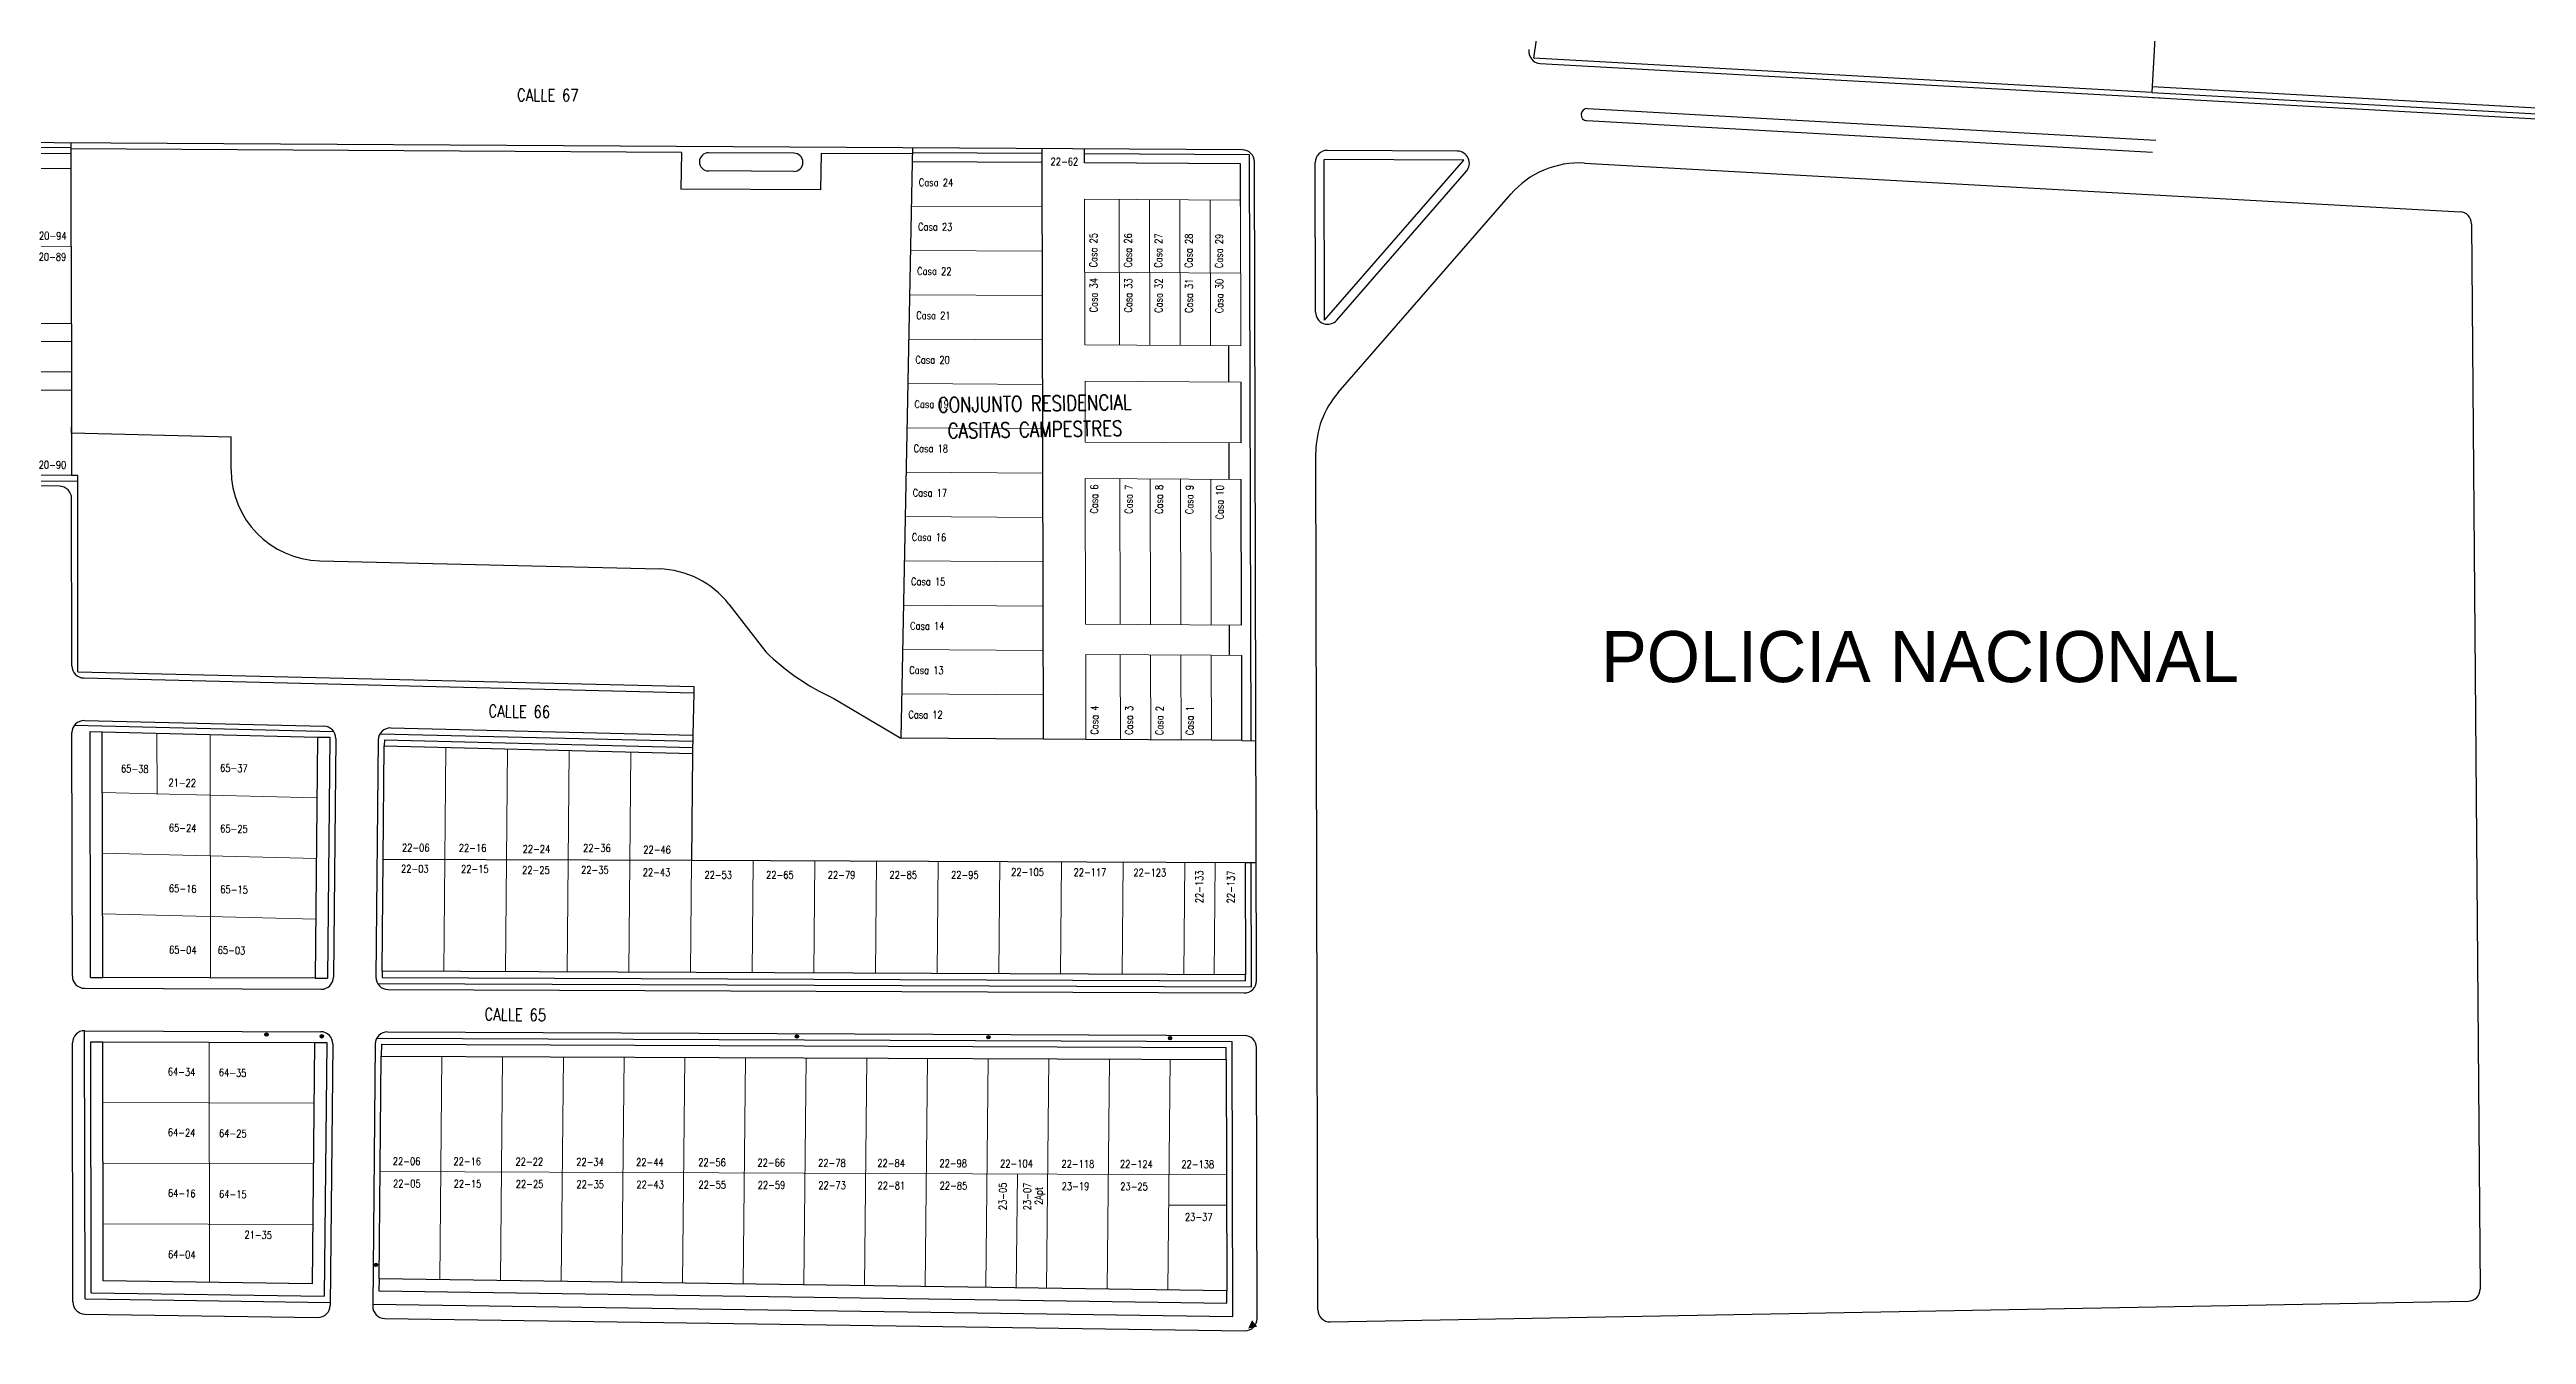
# Model space of a CAD drawing. Header units: millimetres. Extents: x 1022434 to 1024646, y 1272610 to 1274311.
# Drawn here: x 1023908.8 to 1024316.9, y 1273846.2 to 1274058 of the extents above; entities that cross this region are included whole.
import ezdxf
from ezdxf.enums import TextEntityAlignment as Align

# ---------------------------------------------------------------- set-up
doc = ezdxf.new("R2010")
doc.units = ezdxf.units.MM
doc.header["$MEASUREMENT"] = 0
for name, color, linetype, lineweight in [('CAB_RG11', 5, 'Continuous', 30), ('NOMENCLATURA', 23, 'Continuous', 0), ('Planimetria_Varios', 251, 'Continuous', 0)]:
    doc.layers.add(name, color=color, linetype=linetype, lineweight=lineweight)
for name, color, linetype in [('Nombre_Barrios', 7, 'Continuous'), ('NOMEN', 251, 'Continuous'), ('PLANIMETRIA', 8, 'Continuous')]:
    doc.layers.add(name, color=color, linetype=linetype)
doc.styles.add('BARRIO', font='simplex.shx', dxfattribs={"width": 0.8, "height": 2.5})
doc.styles.add('CALLE', font='simplex.shx', dxfattribs={"width": 0.8, "height": 2})
doc.styles.add('NOMEN', font='simplex.shx', dxfattribs={"width": 0.8, "height": 1.25})

# ---------------------------------------------------------------- blocks, each defined once
blk = doc.blocks.new('ARBOL')
for p, q in [((-0.2, -0.19), (0.2, 0.19)), ((0.19, -0.2), (-0.19, 0.2))]:
    blk.add_line(p, q)
blk.add_circle((0, 0), 0.275)
blk = doc.blocks.new('REDUC')
blk.add_lwpolyline([(0, 0, 0, 1.37, 0), (-1.37, 0, 1.37, 1.37, 0)], format="xyseb")

msp = doc.modelspace()

# ---------------------------------------------------------------- linework, layer by layer
at = {"layer": 'PLANIMETRIA', "linetype": 'Continuous'}
for p, q in [((1024154.37, 1274055.68), (1024256.52, 1274050.01)), ((1024255.15, 1274050.88), (1024477.81, 1274038.52)), ((1024255.2, 1274051.88), (1024477.49, 1274039.54)), ((1024162.05, 1274046.24), (1024255.27, 1274041.06)), ((1024162.16, 1274048.23), (1024255.8, 1274043.03)), ((1024255.31, 1274050.07), (1024558.23, 1274033.26)), ((1023912.32, 1274041.78), (1023812.71, 1274042.37)), ((1024105.32, 1274041.43), (1023813.9, 1274043.16)), ((1023912.33, 1274038.28), (1023912.32, 1274042.58)), ((1023912.32, 1274040.78), (1023813.86, 1274041.36)), ((1023912.33, 1274038.28), (1023815.71, 1274038.85)), ((1024012.91, 1274040.98), (1023912.32, 1274041.58)), ((1023912.37, 1274012.78), (1023912.33, 1274038.28)), ((1024012.91, 1274040.98), (1024012.79, 1274034.98)), ((1024031.39, 1274037.87), (1024017.34, 1274037.95)), ((1024031.41, 1274040.87), (1024017.36, 1274040.95)), ((1024035.91, 1274040.84), (1024035.79, 1274034.85)), ((1024050.91, 1274040.76), (1024035.91, 1274040.84)), ((1024050.88, 1274039.46), (1024049.01, 1273944.47)), ((1024050.93, 1274041.76), (1024050.88, 1274039.46)), ((1024072.3, 1274039.33), (1024050.88, 1274039.46)), ((1024072.3, 1274040.83), (1024050.91, 1274040.96)), ((1024072.3, 1274039.79), (1024072.3, 1274041.63)), ((1024072.3, 1274039.33), (1024072.3, 1274039.79)), ((1024072.52, 1273944.33), (1024072.3, 1274039.33)), ((1024079.3, 1274039.29), (1024079.3, 1274041.59)), ((1024106.5, 1274040.62), (1024079.3, 1274040.79)), ((1024105, 1274039.13), (1024079.3, 1274039.29)), ((1024105.02, 1274032.13), (1024105, 1274039.13)), ((1024106.73, 1273944.08), (1024106.5, 1274040.62)), ((1024107.62, 1273904.51), (1024107.3, 1274039.44)), ((1024117.36, 1274014.68), (1024117.3, 1274039.34)), ((1024118.86, 1274013.35), (1024118.8, 1274039.85)), ((1024141.8, 1274039.72), (1024118.8, 1274039.85)), ((1024118.86, 1274013.35), (1024141.8, 1274039.72)), ((1024140.71, 1274041.22), (1024119.32, 1274041.35)), ((1024120.87, 1274013.37), (1024142.21, 1274037.91)), ((1024161.66, 1274039.25), (1024305.94, 1274031.24)), ((1024035.79, 1274034.85), (1024012.79, 1274034.98)), ((1024121.1, 1274001.45), (1024149.51, 1274034.11)), ((1024307.83, 1274029.26), (1024309.24, 1273853.72)), ((1023912.37, 1274009.78), (1023817.75, 1274010.34)), ((1023912.37, 1274012.78), (1023819.14, 1274013.33)), ((1023912.37, 1274012.78), (1023912.37, 1274009.78)), ((1023912.37, 1274009.78), (1023912.38, 1274004.78)), ((1023912.38, 1274004.78), (1023818.99, 1274005.33)), ((1024103.09, 1274003.14), (1024103.07, 1274009.14)), ((1023912.38, 1274001.78), (1023820.63, 1274002.32)), ((1023912.38, 1274004.78), (1023912.38, 1274001.78)), ((1023912.38, 1274001.78), (1023912.41, 1273987.78)), ((1024105.11, 1273993.13), (1024105.09, 1274003.13)), ((1023912.4, 1273994.77), (1023912.39, 1273995.77)), ((1023912.4, 1273994.78), (1023938.67, 1273994.15)), ((1023938.68, 1273988.69), (1023938.67, 1273994.15)), ((1024103.13, 1273987.14), (1024103.11, 1273993.14)), ((1024117.74, 1273850.3), (1024117.42, 1273991.57)), ((1023913.41, 1273986.77), (1023820.12, 1273987.33)), ((1023910.42, 1273985.99), (1023820.96, 1273986.52)), ((1023912.41, 1273987.78), (1023822.51, 1273988.31)), ((1023913.41, 1273987.77), (1023912.41, 1273987.78)), ((1023913.46, 1273955.43), (1023913.41, 1273987.77)), ((1024105.18, 1273963.13), (1024105.13, 1273987.13)), ((1023912.45, 1273956.4), (1023912.41, 1273983.99)), ((1023953.31, 1273973.72), (1024009.21, 1273972.37)), ((1024020.71, 1273966.56), (1024026.77, 1273958.73)), ((1024103.19, 1273958.14), (1024103.18, 1273963.14)), ((1024105.23, 1273944.13), (1024105.19, 1273958.13)), ((1023913.46, 1273955.43), (1024014.94, 1273952.98)), ((1023914.41, 1273954.41), (1024014.92, 1273951.98)), ((1024014.94, 1273952.98), (1024014.92, 1273951.98)), ((1024014.92, 1273951.98), (1024014.75, 1273944.98)), ((1024038, 1273951.03), (1024049.01, 1273944.47)), ((1023912.53, 1273905.27), (1023912.47, 1273945.4)), ((1023912.9, 1273946.64), (1023955.57, 1273945.61)), ((1023914.52, 1273947.4), (1023953.99, 1273946.45)), ((1023915.47, 1273945.58), (1023917.47, 1273945.53)), ((1023915.53, 1273905.07), (1023915.47, 1273945.58)), ((1023952.94, 1273944.67), (1023954.94, 1273944.63)), ((1023954.94, 1273944.63), (1023954.55, 1273904.92)), ((1023955.94, 1273944.43), (1023955.55, 1273905.1)), ((1023962.94, 1273944.2), (1023962.55, 1273905.1)), ((1023963.23, 1273945.23), (1024014.74, 1273943.98)), ((1023963.94, 1273944.21), (1023963.93, 1273943.21)), ((1023963.94, 1273944.21), (1024014.73, 1273942.98)), ((1023964.99, 1273946.18), (1024014.75, 1273944.98)), ((1024014.75, 1273944.98), (1024014.72, 1273941.98)), ((1024072.52, 1273944.33), (1024049.01, 1273944.47)), ((1024079.52, 1273944.28), (1024072.52, 1273944.33)), ((1024100.23, 1273944.16), (1024079.52, 1273944.28)), ((1024105.23, 1273944.13), (1024100.23, 1273944.16)), ((1024105.23, 1273944.13), (1024107.53, 1273944.06)), ((1023963.75, 1273924.58), (1024014.52, 1273924.38)), ((1024105.77, 1273924.01), (1024107.57, 1273924)), ((1024106.82, 1273903.5), (1024106.77, 1273924.01)), ((1023914.53, 1273903.28), (1023953.55, 1273903.12)), ((1023915.53, 1273905.07), (1023917.53, 1273905.07)), ((1023952.55, 1273904.92), (1023954.55, 1273904.92)), ((1023962.82, 1273904.08), (1024106.82, 1273903.5)), ((1023963.56, 1273906.08), (1023963.55, 1273905.08)), ((1023963.55, 1273905.08), (1024105.82, 1273904.51)), ((1024105.82, 1273904.51), (1024105.82, 1273905.51)), ((1023964.55, 1273903.08), (1024105.61, 1273902.51)), ((1023914.62, 1273852.09), (1023914.55, 1273896.28)), ((1023914.56, 1273896.28), (1023953.45, 1273896.12)), ((1023962.72, 1273895.08), (1024103.64, 1273894.52)), ((1023964.45, 1273896.08), (1024105.65, 1273895.51)), ((1023912.62, 1273851.59), (1023912.55, 1273894.27)), ((1023915.55, 1273894.47), (1023917.55, 1273894.47)), ((1023915.61, 1273853.08), (1023915.55, 1273894.47)), ((1023952.45, 1273894.33), (1023954.45, 1273894.32)), ((1023954.45, 1273894.32), (1023954.03, 1273852.53)), ((1023955.45, 1273894.1), (1023955.02, 1273851.02)), ((1023962.45, 1273894.1), (1023962.02, 1273850.91)), ((1023963.45, 1273894.08), (1023963.43, 1273892.08)), ((1023963.45, 1273894.08), (1024102.64, 1273893.52)), ((1024102.65, 1273891.52), (1024102.64, 1273893.52)), ((1024103.75, 1273849.19), (1024103.64, 1273894.52)), ((1024107.75, 1273848.87), (1024107.64, 1273893.51)), ((1023963.06, 1273855.4), (1023963.04, 1273853.4)), ((1023914.62, 1273852.09), (1023955.02, 1273851.51)), ((1023915.61, 1273853.08), (1023954.03, 1273852.53)), ((1023962.02, 1273851.21), (1024103.75, 1273849.19)), ((1023963.04, 1273853.4), (1024102.74, 1273851.41)), ((1024102.74, 1273851.41), (1024102.74, 1273853.41)), ((1024119.78, 1273848.31), (1024307.27, 1273851.71)), ((1023914.59, 1273849.59), (1023952.99, 1273849.04)), ((1023963.99, 1273848.89), (1024105.72, 1273846.86))]:
    msp.add_line(p, q, dxfattribs=at)
for points in [[(1024161.23, 1274056.1), (1024153.31, 1274056.54), (1024164.21, 1274131.44), (1024259.33, 1274126.16), (1024255.15, 1274050.88), (1024161.23, 1274056.1)], [(1023917.53, 1273905.07), (1023917.47, 1273945.53), (1023952.94, 1273944.67), (1023952.55, 1273904.92)], [(1023952.05, 1273854.56), (1023917.61, 1273855.05), (1023917.55, 1273894.47), (1023952.45, 1273894.33)], [(1023963.06, 1273855.4), (1023963.43, 1273892.08), (1024102.65, 1273891.52), (1024102.74, 1273853.41)]]:
    msp.add_lwpolyline(points, close=True, dxfattribs=at)
msp.add_lwpolyline([(1024014.72, 1273941.98), (1024014.52, 1273924.38), (1024105.77, 1273924.01), (1024105.82, 1273905.51), (1023963.56, 1273906.08), (1023963.93, 1273943.21), (1024014.72, 1273941.98)], dxfattribs=at)
for centre, radius, start, end in [((1024154.48, 1274057.67), 2, 171.7209, 266.8224), ((1024162.11, 1274047.23), 1, 86.8224, 266.8224), ((1024017.35, 1274039.45), 1.5, 89.6604, 269.6584), ((1024031.4, 1274039.37), 1.5, 269.6597, 89.6591), ((1024105.3, 1274039.43), 2, 0.1333, 89.6594), ((1024119.3, 1274039.35), 2, 89.6594, 180.1333), ((1024140.7, 1274039.22), 2, 318.9812, 89.6594), ((1024160.83, 1274024.27), 15, 86.8224, 138.9812), ((1024305.83, 1274029.24), 2, 0.4582, 86.8224), ((1024119.36, 1274014.69), 2, 180.1333, 318.9812), ((1024132.42, 1273991.6), 15, 138.9812, 180.1333), ((1023910.41, 1273983.99), 2, 0.0886, 89.6594), ((1023953.68, 1273988.72), 15, 180.0886, 268.6178), ((1024008.85, 1273957.38), 15, 37.7339, 88.6178), ((1023914.45, 1273956.41), 2, 180.0886, 268.6178), ((1024054.55, 1273987.24), 39.81, 225.7406, 245.4302), ((1023914.47, 1273945.4), 2, 88.6178, 180.0886), ((1023953.94, 1273944.45), 2, 359.4336, 88.6178), ((1023964.94, 1273944.18), 2, 88.6178, 179.4336), ((1023914.53, 1273905.28), 2, 180.0886, 269.7697), ((1023953.55, 1273905.12), 2, 269.7697, 359.4336), ((1023964.55, 1273905.08), 2, 179.4336, 269.7697), ((1024105.62, 1273904.51), 2, 269.7697, 0.1333), ((1023914.55, 1273894.28), 2, 89.7697, 180.0886), ((1023953.45, 1273894.12), 2, 359.4336, 89.7697), ((1023964.45, 1273894.08), 2, 89.7697, 179.4336), ((1024105.64, 1273893.51), 2, 0.1333, 89.7697), ((1023914.62, 1273851.59), 2, 180.0886, 269.1825), ((1023953.02, 1273851.04), 2, 269.1825, 359.4336), ((1023964.02, 1273850.89), 2, 179.4336, 269.1825), ((1024119.74, 1273850.31), 2, 180.1333, 271.0398), ((1024307.24, 1273853.71), 2, 271.0398, 0.4582), ((1024105.75, 1273848.86), 2, 269.1825, 0.1333)]:
    msp.add_arc(centre, radius, start, end, dxfattribs=at)
at = {"layer": 'Planimetria_Varios', "linetype": 'Continuous'}
for p, q in [((1024072.32, 1274032.02), (1024050.74, 1274032.15)), ((1024085.07, 1274009.25), (1024085.02, 1274033.25)), ((1024090.07, 1274009.22), (1024090.02, 1274033.22)), ((1024095.07, 1274009.19), (1024095.02, 1274033.19)), ((1024100.07, 1274009.16), (1024100.02, 1274033.16)), ((1023912.35, 1274025.53), (1023817.43, 1274026.09)), ((1024072.34, 1274024.71), (1024050.6, 1274024.84)), ((1024072.35, 1274017.41), (1024050.45, 1274017.54)), ((1024105.05, 1274021.13), (1024079.35, 1274021.29)), ((1024072.37, 1274010.1), (1024050.31, 1274010.23)), ((1024072.39, 1274002.79), (1024050.16, 1274002.92)), ((1024079.39, 1274003.29), (1024079.41, 1273993.29)), ((1024105.09, 1274003.13), (1024079.39, 1274003.29)), ((1024072.41, 1273995.48), (1024050.02, 1273995.62)), ((1024079.41, 1273993.29), (1024105.11, 1273993.13)), ((1024072.42, 1273988.18), (1024049.87, 1273988.31)), ((1024079.42, 1273987.28), (1024079.48, 1273963.28)), ((1024105.13, 1273987.13), (1024079.42, 1273987.28)), ((1024085.18, 1273963.25), (1024085.13, 1273987.25)), ((1024090.18, 1273963.22), (1024090.13, 1273987.22)), ((1024095.18, 1273963.19), (1024095.13, 1273987.19)), ((1024100.18, 1273963.16), (1024100.13, 1273987.16)), ((1024072.44, 1273980.87), (1024049.73, 1273981.01)), ((1024072.46, 1273973.56), (1024049.59, 1273973.7)), ((1024072.47, 1273966.26), (1024049.44, 1273966.39)), ((1024079.48, 1273963.28), (1024105.18, 1273963.13)), ((1024072.49, 1273958.95), (1024049.3, 1273959.09)), ((1024100.19, 1273958.16), (1024079.49, 1273958.28)), ((1024079.49, 1273958.28), (1024079.52, 1273944.28)), ((1024085.23, 1273944.25), (1024085.19, 1273958.25)), ((1024090.23, 1273944.22), (1024090.19, 1273958.22)), ((1024095.23, 1273944.19), (1024095.19, 1273958.19)), ((1024100.23, 1273944.16), (1024100.19, 1273958.16)), ((1024105.19, 1273958.13), (1024100.19, 1273958.16)), ((1024072.51, 1273951.64), (1024049.15, 1273951.78)), ((1023926.48, 1273935.31), (1023926.46, 1273945.31)), ((1023935.27, 1273904.99), (1023935.21, 1273945.1)), ((1023974.09, 1273942.96), (1023973.72, 1273906.04)), ((1023984.25, 1273942.72), (1023983.88, 1273906)), ((1023994.41, 1273942.47), (1023994.04, 1273905.96)), ((1024004.56, 1273942.23), (1024004.2, 1273905.92)), ((1023917.49, 1273935.53), (1023952.85, 1273934.67)), ((1023917.5, 1273925.52), (1023952.75, 1273924.67)), ((1024014.55, 1273924.38), (1024014.36, 1273905.88)), ((1024024.71, 1273924.33), (1024024.52, 1273905.84)), ((1024034.87, 1273924.29), (1024034.68, 1273905.79)), ((1024045.03, 1273924.25), (1024044.84, 1273905.75)), ((1024055.19, 1273924.21), (1024055, 1273905.71)), ((1024065.35, 1273924.17), (1024065.16, 1273905.67)), ((1024075.51, 1273924.13), (1024075.32, 1273905.63)), ((1024085.67, 1273924.09), (1024085.49, 1273905.59)), ((1024095.83, 1273924.05), (1024095.65, 1273905.55)), ((1024100.83, 1273924.03), (1024100.65, 1273905.53)), ((1023917.52, 1273915.52), (1023952.65, 1273914.67)), ((1023935.11, 1273854.8), (1023935.05, 1273894.4)), ((1023973.43, 1273892.04), (1023973.06, 1273855.26)), ((1023983.43, 1273892), (1023983.06, 1273855.11)), ((1023993.43, 1273891.96), (1023993.06, 1273854.97)), ((1024003.43, 1273891.92), (1024003.06, 1273854.83)), ((1024013.43, 1273891.88), (1024013.06, 1273854.69)), ((1024023.43, 1273891.84), (1024023.06, 1273854.54)), ((1024033.43, 1273891.8), (1024033.06, 1273854.4)), ((1024043.43, 1273891.76), (1024043.06, 1273854.26)), ((1024053.43, 1273891.72), (1024053.05, 1273854.12)), ((1024063.43, 1273891.68), (1024063.05, 1273853.97)), ((1024073.43, 1273891.64), (1024073.05, 1273853.83)), ((1024083.43, 1273891.6), (1024083.05, 1273853.69)), ((1024093.43, 1273891.56), (1024093.05, 1273853.54)), ((1023917.57, 1273884.47), (1023952.35, 1273884.33)), ((1023917.58, 1273874.47), (1023952.25, 1273874.33)), ((1023963.24, 1273873.08), (1024102.69, 1273872.52)), ((1024068.24, 1273872.66), (1024068.05, 1273853.9)), ((1024093.19, 1273867.56), (1024102.7, 1273867.52)), ((1023917.6, 1273864.46), (1023952.15, 1273864.33))]:
    msp.add_line(p, q, dxfattribs=at)
msp.add_lwpolyline([(1024079.37, 1274009.29), (1024105.07, 1274009.13), (1024105.02, 1274033.13), (1024079.32, 1274033.29)], close=True, dxfattribs=at)

# ---------------------------------------------------------------- block references
at = {"layer": 'PLANIMETRIA', "linetype": 'Continuous'}
for p in [(1023944.52, 1273895.65), (1023953.61, 1273895.36), (1024031.9, 1273895.35), (1024063.47, 1273895.21), (1024093.4, 1273895.06), (1023962.55, 1273857.7)]:
    msp.add_blockref('ARBOL', p, dxfattribs=at)
at = {"layer": 'PLANIMETRIA', "linetype": 'Continuous', "rotation": 219.0065621074694}
msp.add_blockref('REDUC', (1024106.26, 1273847.2), dxfattribs=at)

# ---------------------------------------------------------------- texts
at = {"layer": 'CAB_RG11', "insert": (1024164.43, 1273962.14), "char_height": 8.4179, "width": 434.7319, "attachment_point": 1}
msp.add_mtext('{\\C0;POLICIA NACIONAL}', dxfattribs=at)
at = {"layer": 'Nombre_Barrios', "linetype": 'Continuous', "style": 'BARRIO', "width": 0.8}
for s, p in [('CONJUNTO RESIDENCIAL', (1024071.11, 1273998.38)), ('CASITAS CAMPESTRES', (1024071.17, 1273994.1))]:
    msp.add_text(s, height=2.5, rotation=0.8674, dxfattribs=at).set_placement(p, align=Align.CENTER)
at = {"layer": 'NOMEN', "style": 'NOMEN', "width": 0.8}
for s, rotation, p in [('22-62', 359.6594, (1024073.7, 1274038.89)), ('Casa 24', 359.6594, (1024052, 1274035.45)), ('20-94', 359.6594, (1023907.03, 1274026.66)), ('Casa 23', 359.6594, (1024051.86, 1274028.14)), ('Casa 25', 89.6594, (1024081.38, 1274022.06)), ('Casa 26', 89.6594, (1024087.08, 1274022.03)), ('Casa 27', 89.6594, (1024092.08, 1274022)), ('Casa 28', 89.6594, (1024097.08, 1274021.97)), ('Casa 29', 89.6594, (1024102.08, 1274021.94)), ('20-89', 359.6594, (1023906.98, 1274023.19)), ('Casa 22', 359.6594, (1024051.72, 1274020.83)), ('Casa 21', 359.6594, (1024051.57, 1274013.53)), ('Casa 20', 359.6594, (1024051.43, 1274006.22)), ('Casa 19', 359.6594, (1024051.28, 1273998.91)), ('20-90', 359.6594, (1023906.98, 1273988.92)), ('Casa 18', 359.6594, (1024051.14, 1273991.61)), ('Casa 17', 359.6594, (1024050.99, 1273984.3)), ('Casa 16', 359.6594, (1024050.85, 1273977)), ('Casa 15', 359.6594, (1024050.71, 1273969.69)), ('Casa 14', 359.6594, (1024050.56, 1273962.38)), ('Casa 13', 359.6594, (1024050.42, 1273955.08)), ('Casa 12', 359.6594, (1024050.27, 1273947.76)), ('Casa 4', 89.6594, (1024081.56, 1273945.06)), ('Casa 3', 89.6594, (1024087.26, 1273945.02)), ('Casa 2', 89.6594, (1024092.26, 1273944.99)), ('Casa 1', 89.6594, (1024097.26, 1273944.96))]:
    msp.add_text(s, height=1.25, rotation=rotation, dxfattribs=at).set_placement(p)
for s, p in [('Casa 34', (1024081.45, 1274020.3)), ('Casa 33', (1024087.15, 1274020.26)), ('Casa 32', (1024092.15, 1274020.23)), ('Casa 31', (1024097.15, 1274020.2)), ('Casa 30', (1024102.15, 1274020.17)), ('Casa 6', (1024081.53, 1273986.29)), ('Casa 7', (1024087.23, 1273986.26)), ('Casa 8', (1024092.23, 1273986.23)), ('Casa 9', (1024097.23, 1273986.2)), ('Casa 10', (1024102.23, 1273986.17))]:
    msp.add_text(s, height=1.25, rotation=89.6594, dxfattribs=at).set_placement(p, align=Align.RIGHT)
at = {"layer": 'NOMEN', "linetype": 'Continuous', "style": 'NOMEN', "width": 0.8}
for s, rotation, p in [('65-38', 358.6178, (1023920.53, 1273938.87)), ('65-37', 358.6178, (1023936.86, 1273938.98)), ('21-22', 358.6178, (1023928.35, 1273936.57)), ('65-24', 358.6178, (1023928.42, 1273929.12)), ('65-25', 358.6178, (1023936.87, 1273928.98)), ('22-06', 359.7697, (1023966.84, 1273925.83)), ('22-16', 359.7697, (1023976.21, 1273925.79)), ('22-24', 359.7697, (1023986.72, 1273925.61)), ('22-36', 359.7697, (1023996.69, 1273925.78)), ('22-46', 359.7697, (1024006.59, 1273925.5)), ('65-16', 358.6178, (1023928.43, 1273919.12)), ('65-15', 358.6178, (1023936.89, 1273918.98)), ('22-03', 359.7697, (1023966.69, 1273922.35)), ('22-15', 359.7697, (1023976.57, 1273922.31)), ('22-25', 359.7697, (1023986.64, 1273922.13)), ('22-35', 359.7697, (1023996.35, 1273922.17)), ('22-43', 359.7697, (1024006.51, 1273921.76)), ('22-53', 359.7697, (1024016.67, 1273921.35)), ('22-65', 359.7697, (1024026.83, 1273921.35)), ('22-79', 359.7697, (1024036.99, 1273921.35)), ('22-85', 359.7697, (1024047.15, 1273921.35)), ('22-95', 359.7697, (1024057.31, 1273921.35)), ('22-105', 359.7697, (1024067.21, 1273921.81)), ('22-117', 359.7697, (1024077.49, 1273921.77)), ('22-123', 359.7697, (1024087.35, 1273921.73)), ('22-133', 89.7697, (1024098.82, 1273917.29)), ('22-137', 89.7697, (1024104.02, 1273917.27)), ('65-04', 358.6178, (1023928.45, 1273909.02)), ('65-03', 358.6178, (1023936.47, 1273908.96)), ('64-34', 358.6178, (1023928.24, 1273888.93)), ('64-35', 358.6178, (1023936.66, 1273888.79)), ('64-24', 358.6178, (1023928.25, 1273878.93)), ('64-25', 358.6178, (1023936.68, 1273878.78)), ('22-06', 359.7697, (1023965.33, 1273874.17)), ('22-16', 359.7697, (1023975.32, 1273874.13)), ('22-22', 359.7697, (1023985.55, 1273874.09)), ('22-34', 359.7697, (1023995.55, 1273874.05)), ('22-44', 359.7697, (1024005.42, 1273874.01)), ('22-56', 359.7697, (1024015.65, 1273873.97)), ('22-66', 359.7697, (1024025.41, 1273873.93)), ('22-78', 359.7697, (1024035.41, 1273873.89)), ('22-84', 359.7697, (1024045.16, 1273873.85)), ('22-98', 359.7697, (1024055.39, 1273873.81)), ('22-104', 359.7697, (1024065.39, 1273873.77)), ('22-118', 359.7697, (1024075.5, 1273873.73)), ('22-124', 359.7697, (1024085.14, 1273873.69)), ('22-138', 359.7697, (1024095.25, 1273873.65)), ('22-05', 359.7697, (1023965.37, 1273870.48)), ('22-15', 359.7697, (1023975.36, 1273870.44)), ('22-25', 359.7697, (1023985.59, 1273870.4)), ('22-35', 359.7697, (1023995.58, 1273870.36)), ('22-43', 359.7697, (1024005.46, 1273870.32)), ('22-55', 359.7697, (1024015.69, 1273870.28)), ('22-59', 359.7697, (1024025.45, 1273870.24)), ('22-73', 359.7697, (1024035.44, 1273870.2)), ('22-81', 359.7697, (1024045.2, 1273870.16)), ('22-85', 359.7697, (1024055.43, 1273870.12)), ('23-05', 89.7697, (1024066.45, 1273866.72)), ('23-07', 89.7697, (1024070.47, 1273866.7)), ('23-19', 359.7697, (1024075.54, 1273870.04)), ('23-25', 359.7697, (1024085.18, 1273870)), ('64-16', 358.6178, (1023928.27, 1273868.93)), ('64-15', 358.6178, (1023936.69, 1273868.78)), ('2Apt', 89.7697, (1024072.38, 1273867.56)), ('21-35', 358.6178, (1023940.86, 1273862.07)), ('23-37', 359.7697, (1024095.84, 1273864.96)), ('64-04', 358.6178, (1023928.28, 1273858.83))]:
    msp.add_text(s, height=1.25, rotation=rotation, dxfattribs=at).set_placement(p)
at = {"layer": 'NOMENCLATURA', "style": 'CALLE', "width": 0.8}
msp.add_text('CALLE 67', height=2, rotation=359.6594, dxfattribs=at).set_placement((1023985.79, 1274049.48))
at = {"layer": 'NOMENCLATURA', "linetype": 'Continuous', "style": 'CALLE', "width": 0.8}
for s, p in [('CALLE 66', (1023981.08, 1273947.98)), ('CALLE 65', (1023980.42, 1273898.02))]:
    msp.add_text(s, height=2, rotation=359.0767, dxfattribs=at).set_placement(p)

doc.saveas('drawing.dxf')
